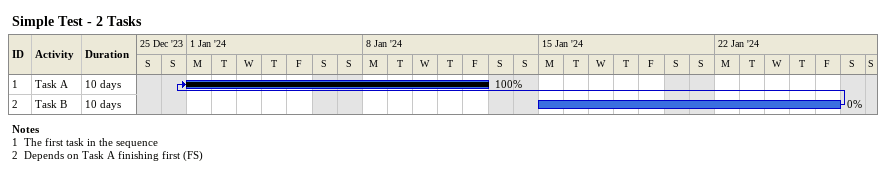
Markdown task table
Simple Test - 2 Tasks

| ID | Task | Duration | Start | Finish | Predecessors | % complete |
|---|---|---|---|---|---|---|
| 1 | Task A | 10d | 2024-01-01 | 2024-01-12 | 2 | 100 |
| 2 | Task B | 10d | 2024-01-15 | 2024-01-26 |  | 0 |

Notes
- 1: The first task in the sequence
- 2: Depends on Task A finishing first (FS)
